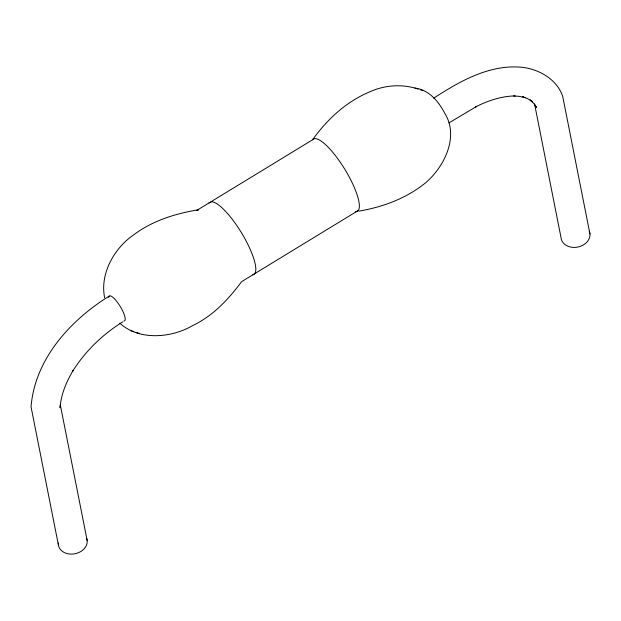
<?xml version="1.0" encoding="UTF-8"?>
<svg xmlns="http://www.w3.org/2000/svg" width="621" height="621" viewBox="0 0 621 621"><rect width="100%" height="100%" fill="white"/><g stroke="black" fill="none" stroke-linecap="round" stroke-linejoin="round"><path stroke-width="0.93" d="M196.772 210.426L312.549 139.803C327.352 119.201 346.378 101.433 370.124 91.698C384.042 85.38 400.103 84.037 414.859 88.035C429.064 89.89 438.434 101.254 444.706 113.146C459.501 136.674 444.124 167.398 424.935 183.358C405.901 198.51 382.846 207.049 359.085 211.109M122.849 321.825C102.651 334.339 85.108 351.284 72.51 371.482L73.278 370.225C66.424 381.682 60.967 394.366 60.058 407.834L60.322 404.977L87.196 540.674M109.203 296.124C70.243 320.226 34.792 359.311 31.05 406.833L58.289 544.4M433.652 98.203C460.363 80.854 491.071 63.295 524.178 67.557C540.557 70.033 557.293 80.148 562.711 96.41L589.95 233.977M448.952 122.896L476.726 106.362L475.515 106.944C487.865 100.711 501.341 96.092 515.298 95.929M358.216 210.519L241.631 281.647C228.404 299.376 212.933 315.973 192.634 325.606C171.28 338.103 139.042 340.797 119.869 323.215M208.998 202.966L211.668 201.778A42.282 11.116 58.6 0 1 244.138 237.338A42.282 11.116 58.6 0 1 252.801 274.824M197.292 210.325L198.627 209.727C175.65 213.554 152.789 220.509 133.919 234.691C114.311 247.926 99.624 273.931 104.67 297.793M513.567 95.968L519.288 96.364L525.389 97.707L522.579 96.659L527.928 98.832L532.554 101.821L530.109 99.849L533.936 103.598L536.637 107.627L534.945 105.019M414.859 88.035L418.057 89.059M420.324 89.773L423.103 90.666M131.078 330.776L133.857 331.668M136.123 332.382L139.321 333.407M534.557 103.909L561.042 237.703A14.594 11.45 -11.2 0 0 578.368 246.933A14.594 11.45 -11.2 0 0 589.197 231.082M312.549 139.803A42.282 11.116 58.6 0 1 345.61 170.589A42.282 11.116 58.6 0 1 355.546 211.714M108.675 297.459A14.594 3.835 58.6 0 1 119.457 305.221A14.594 3.835 58.6 0 1 123.897 321.034M86.723 538.477A14.594 11.45 -11.2 0 1 74.209 553.901A14.594 11.45 -11.2 0 1 58.281 542.894"/></g></svg>
